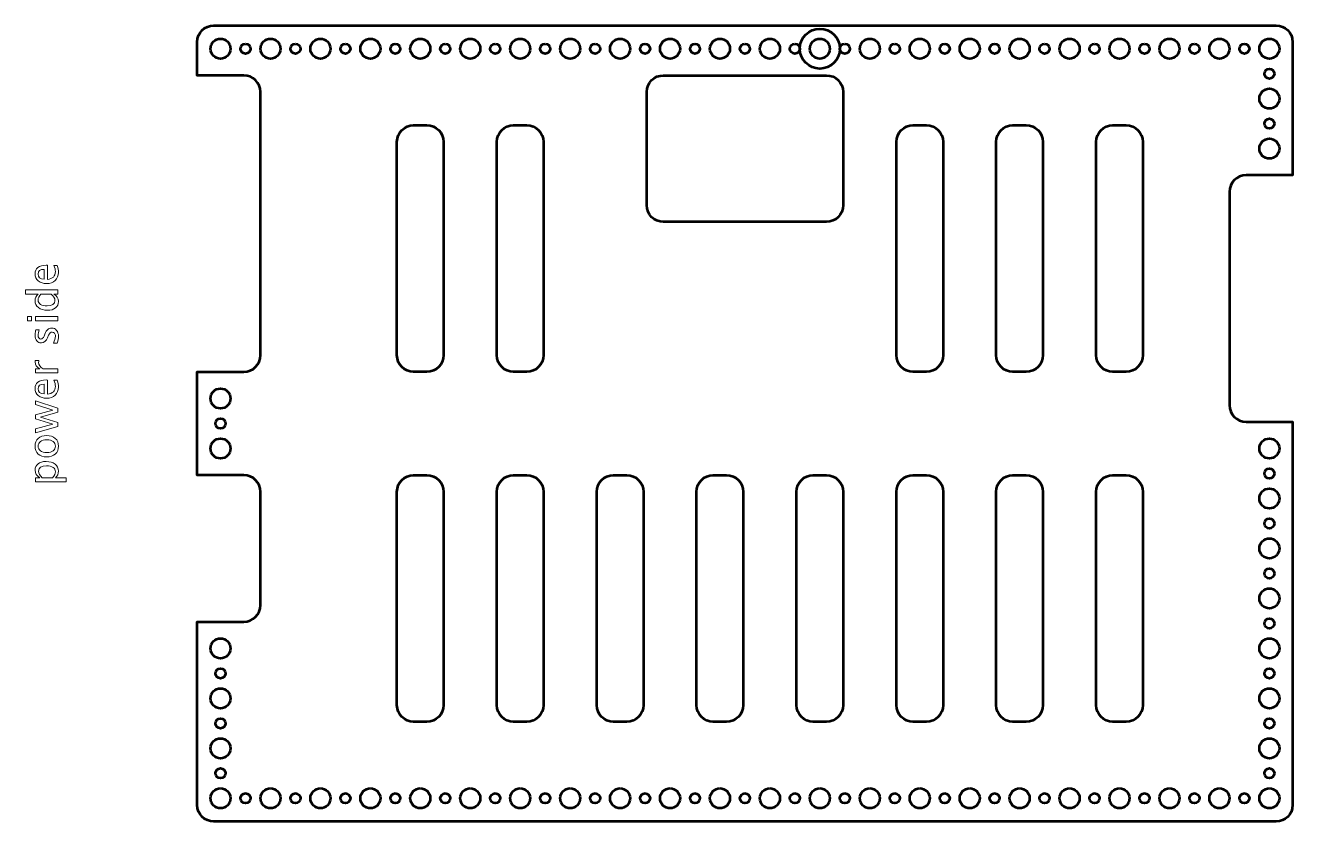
# Model space of a CAD drawing. Header units: centimetres. Extents: x -69 to 69, y -115 to 104.
# Drawn here: x -21.61 to 16.45, y -56.95 to -33.05 of the extents above; entities that cross this region are included whole.
import ezdxf

# ---------------------------------------------------------------- set-up
doc = ezdxf.new("R2010")
doc.units = ezdxf.units.CM
doc.header["$MEASUREMENT"] = 0
doc.layers.add('Layer 1', color=7, linetype='Continuous')

msp = doc.modelspace()

# ---------------------------------------------------------------- linework, layer by layer
at = {"layer": 'Layer 1', "lineweight": 53}
for centre, major_axis in [((-15.75001, -33.75001), (0, 0.30001)), ((-14.25001, -33.75001), (0, 0.30001)), ((-12.75001, -33.75001), (0, 0.30001)), ((-11.25001, -33.75001), (0, 0.30001)), ((-9.75001, -33.75001), (0, 0.30001)), ((-8.25001, -33.75001), (0, 0.30001)), ((-6.75001, -33.75001), (0, 0.30001)), ((-5.25001, -33.75001), (0, 0.30001)), ((-3.75001, -33.75001), (0, 0.30001)), ((-2.25001, -33.75001), (0, 0.30001)), ((-0.75001, -33.75001), (0, 0.30001)), ((0.74999, -33.75001), (0, 0.30001)), ((2.24999, -33.75001), (0, 0.30001)), ((3.74999, -33.75001), (0, 0.30001)), ((5.24999, -33.75001), (0, 0.30001)), ((6.74999, -33.75001), (0, 0.30001)), ((8.24999, -33.75001), (0, 0.30001)), ((9.74999, -33.75001), (0, 0.30001)), ((11.24999, -33.75001), (0, 0.30001)), ((12.74999, -33.75001), (0, 0.30001)), ((14.24999, -33.75001), (0, 0.30001)), ((15.74999, -33.75001), (0, 0.30001)), ((-15, -33.75), (0, 0.15)), ((-13.5, -33.75), (0, 0.15)), ((-12, -33.75), (0, 0.15)), ((-10.5, -33.75), (0, 0.15)), ((-9, -33.75), (0, 0.15)), ((-7.5, -33.75), (0, 0.15)), ((-6, -33.75), (0, 0.15)), ((-4.5, -33.75), (0, 0.15)), ((-3, -33.75), (0, 0.15)), ((-1.5, -33.75), (0, 0.15)), ((0, -33.75), (0, 0.15)), ((1.5, -33.75), (0, 0.15)), ((3, -33.75), (0, 0.15)), ((4.5, -33.75), (0, 0.15)), ((6, -33.75), (0, 0.15)), ((7.5, -33.75), (0, 0.15)), ((9, -33.75), (0, 0.15)), ((10.5, -33.75), (0, 0.15)), ((12, -33.75), (0, 0.15)), ((13.5, -33.75), (0, 0.15)), ((15, -33.75), (0, 0.15)), ((-15.75001, -56.25001), (0, 0.30001)), ((-14.25001, -56.25001), (0, 0.30001)), ((-12.75001, -56.25001), (0, 0.30001)), ((-11.25001, -56.25001), (0, 0.30001)), ((-9.75001, -56.25001), (0, 0.30001)), ((-8.25001, -56.25001), (0, 0.30001)), ((-6.75001, -56.25001), (0, 0.30001)), ((-5.25001, -56.25001), (0, 0.30001)), ((-3.75001, -56.25001), (0, 0.30001)), ((-2.25001, -56.25001), (0, 0.30001)), ((-0.75001, -56.25001), (0, 0.30001)), ((0.74999, -56.25001), (0, 0.30001)), ((2.24999, -56.25001), (0, 0.30001)), ((3.74999, -56.25001), (0, 0.30001)), ((5.24999, -56.25001), (0, 0.30001)), ((6.74999, -56.25001), (0, 0.30001)), ((8.24999, -56.25001), (0, 0.30001)), ((9.74999, -56.25001), (0, 0.30001)), ((11.24999, -56.25001), (0, 0.30001)), ((12.74999, -56.25001), (0, 0.30001)), ((14.24999, -56.25001), (0, 0.30001)), ((15.74999, -56.25001), (0, 0.30001)), ((-15, -56.25), (0, 0.15)), ((-13.5, -56.25), (0, 0.15)), ((-12, -56.25), (0, 0.15)), ((-10.5, -56.25), (0, 0.15)), ((-9, -56.25), (0, 0.15)), ((-7.5, -56.25), (0, 0.15)), ((-6, -56.25), (0, 0.15)), ((-4.5, -56.25), (0, 0.15)), ((-3, -56.25), (0, 0.15)), ((-1.5, -56.25), (0, 0.15)), ((0, -56.25), (0, 0.15)), ((1.5, -56.25), (0, 0.15)), ((3, -56.25), (0, 0.15)), ((4.5, -56.25), (0, 0.15)), ((6, -56.25), (0, 0.15)), ((7.5, -56.25), (0, 0.15)), ((9, -56.25), (0, 0.15)), ((10.5, -56.25), (0, 0.15)), ((12, -56.25), (0, 0.15)), ((13.5, -56.25), (0, 0.15)), ((15, -56.25), (0, 0.15))]:
    msp.add_ellipse(centre, major_axis=major_axis, ratio=1, dxfattribs=at)
at = {"layer": 'Layer 1', "color": 4, "lineweight": 53}
msp.add_ellipse((2.24999, -33.75001), major_axis=(0, 0.60001), ratio=1, dxfattribs=at)
at = {"layer": 'Layer 1', "lineweight": 53}
for points, knots in [([(16.45, -56.45), (16.45, -56.45), (16.45, -44.95), (16.45, -44.95), (16.45, -44.95), (16.45, -44.95), (15.05, -44.95), (15.05, -44.95), (15.05, -44.95), (14.77386, -44.95), (14.55, -44.72614), (14.55, -44.45), (14.55, -44.45), (14.55, -44.45), (14.55, -38.05), (14.55, -38.05), (14.55, -38.05), (14.55, -37.77386), (14.77386, -37.55), (15.05, -37.55), (15.05, -37.55), (15.05, -37.55), (16.45, -37.55), (16.45, -37.55), (16.45, -37.55), (16.45, -37.55), (16.45, -33.55), (16.45, -33.55), (16.45, -33.55), (16.45, -33.27386), (16.22614, -33.05), (15.95, -33.05), (15.95, -33.05), (15.95, -33.05), (-15.95, -33.05), (-15.95, -33.05), (-15.95, -33.05), (-16.22614, -33.05), (-16.45, -33.27386), (-16.45, -33.55), (-16.45, -33.55), (-16.45, -33.55), (-16.45, -34.55), (-16.45, -34.55), (-16.45, -34.55), (-16.45, -34.55), (-15.05, -34.55), (-15.05, -34.55), (-15.05, -34.55), (-14.77386, -34.55), (-14.55, -34.77386), (-14.55, -35.05), (-14.55, -35.05), (-14.55, -35.05), (-14.55, -42.95), (-14.55, -42.95), (-14.55, -42.95), (-14.55, -43.22614), (-14.77386, -43.45), (-15.05, -43.45), (-15.05, -43.45), (-15.05, -43.45), (-16.45, -43.45), (-16.45, -43.45), (-16.45, -43.45), (-16.45, -43.45), (-16.45, -46.55), (-16.45, -46.55), (-16.45, -46.55), (-16.45, -46.55), (-15.05, -46.55), (-15.05, -46.55), (-15.05, -46.55), (-14.77386, -46.55), (-14.55, -46.77386), (-14.55, -47.05), (-14.55, -47.05), (-14.55, -47.05), (-14.55, -50.45), (-14.55, -50.45), (-14.55, -50.45), (-14.55, -50.72614), (-14.77386, -50.95), (-15.05, -50.95), (-15.05, -50.95), (-15.05, -50.95), (-16.45, -50.95), (-16.45, -50.95), (-16.45, -50.95), (-16.45, -50.95), (-16.45, -56.45), (-16.45, -56.45), (-16.45, -56.45), (-16.45, -56.72614), (-16.22614, -56.95), (-15.95, -56.95), (-15.95, -56.95), (-15.95, -56.95), (15.95, -56.95), (15.95, -56.95), (15.95, -56.95), (16.22614, -56.95), (16.45, -56.72614), (16.45, -56.45)], [0, 0, 0, 0, 0.03703704, 0.03703704, 0.03703704, 0.03703704, 0.07407407, 0.07407407, 0.07407407, 0.07407407, 0.11111111, 0.11111111, 0.11111111, 0.11111111, 0.14814815, 0.14814815, 0.14814815, 0.14814815, 0.18518519, 0.18518519, 0.18518519, 0.18518519, 0.22222222, 0.22222222, 0.22222222, 0.22222222, 0.25925926, 0.25925926, 0.25925926, 0.25925926, 0.2962963, 0.2962963, 0.2962963, 0.2962963, 0.33333333, 0.33333333, 0.33333333, 0.33333333, 0.37037037, 0.37037037, 0.37037037, 0.37037037, 0.40740741, 0.40740741, 0.40740741, 0.40740741, 0.44444444, 0.44444444, 0.44444444, 0.44444444, 0.48148148, 0.48148148, 0.48148148, 0.48148148, 0.51851852, 0.51851852, 0.51851852, 0.51851852, 0.55555556, 0.55555556, 0.55555556, 0.55555556, 0.59259259, 0.59259259, 0.59259259, 0.59259259, 0.62962963, 0.62962963, 0.62962963, 0.62962963, 0.66666667, 0.66666667, 0.66666667, 0.66666667, 0.7037037, 0.7037037, 0.7037037, 0.7037037, 0.74074074, 0.74074074, 0.74074074, 0.74074074, 0.77777778, 0.77777778, 0.77777778, 0.77777778, 0.81481481, 0.81481481, 0.81481481, 0.81481481, 0.85185185, 0.85185185, 0.85185185, 0.85185185, 0.88888889, 0.88888889, 0.88888889, 0.88888889, 0.92592593, 0.92592593, 0.92592593, 0.92592593, 1, 1, 1, 1]), ([(2.95, -38.45), (2.95, -38.45), (2.95, -35.05), (2.95, -35.05), (2.95, -35.05), (2.95, -34.77386), (2.72614, -34.55), (2.45, -34.55), (2.45, -34.55), (2.45, -34.55), (-2.45, -34.55), (-2.45, -34.55), (-2.45, -34.55), (-2.72614, -34.55), (-2.95, -34.77386), (-2.95, -35.05), (-2.95, -35.05), (-2.95, -35.05), (-2.95, -38.45), (-2.95, -38.45), (-2.95, -38.45), (-2.95, -38.72614), (-2.72614, -38.95), (-2.45, -38.95), (-2.45, -38.95), (-2.45, -38.95), (2.45, -38.95), (2.45, -38.95), (2.45, -38.95), (2.72614, -38.95), (2.95, -38.72614), (2.95, -38.45)], [0, 0, 0, 0, 0.11111111, 0.11111111, 0.11111111, 0.11111111, 0.22222222, 0.22222222, 0.22222222, 0.22222222, 0.33333333, 0.33333333, 0.33333333, 0.33333333, 0.44444444, 0.44444444, 0.44444444, 0.44444444, 0.55555556, 0.55555556, 0.55555556, 0.55555556, 0.66666667, 0.66666667, 0.66666667, 0.66666667, 0.77777778, 0.77777778, 0.77777778, 0.77777778, 1, 1, 1, 1]), ([(15.9, -34.5), (15.9, -34.41716), (15.83284, -34.35), (15.75, -34.35), (15.75, -34.35), (15.66716, -34.35), (15.6, -34.41716), (15.6, -34.5), (15.6, -34.5), (15.6, -34.58284), (15.66716, -34.65), (15.75, -34.65), (15.75, -34.65), (15.83284, -34.65), (15.9, -34.58284), (15.9, -34.5)], [0, 0, 0, 0, 0.2, 0.2, 0.2, 0.2, 0.4, 0.4, 0.4, 0.4, 0.6, 0.6, 0.6, 0.6, 1, 1, 1, 1]), ([(16.05, -35.25), (16.05, -35.08431), (15.91569, -34.95), (15.75, -34.95), (15.75, -34.95), (15.58431, -34.95), (15.45, -35.08431), (15.45, -35.25), (15.45, -35.25), (15.45, -35.41569), (15.58431, -35.55), (15.75, -35.55), (15.75, -35.55), (15.91569, -35.55), (16.05, -35.41569), (16.05, -35.25)], [0, 0, 0, 0, 0.2, 0.2, 0.2, 0.2, 0.4, 0.4, 0.4, 0.4, 0.6, 0.6, 0.6, 0.6, 1, 1, 1, 1]), ([(-9.05, -42.95), (-9.05, -42.95), (-9.05, -36.55), (-9.05, -36.55), (-9.05, -36.55), (-9.05, -36.27386), (-9.27386, -36.05), (-9.55, -36.05), (-9.55, -36.05), (-9.55, -36.05), (-9.95, -36.05), (-9.95, -36.05), (-9.95, -36.05), (-10.22614, -36.05), (-10.45, -36.27386), (-10.45, -36.55), (-10.45, -36.55), (-10.45, -36.55), (-10.45, -42.95), (-10.45, -42.95), (-10.45, -42.95), (-10.45, -43.22614), (-10.22614, -43.45), (-9.95, -43.45), (-9.95, -43.45), (-9.95, -43.45), (-9.55, -43.45), (-9.55, -43.45), (-9.55, -43.45), (-9.27386, -43.45), (-9.05, -43.22614), (-9.05, -42.95)], [0, 0, 0, 0, 0.11111111, 0.11111111, 0.11111111, 0.11111111, 0.22222222, 0.22222222, 0.22222222, 0.22222222, 0.33333333, 0.33333333, 0.33333333, 0.33333333, 0.44444444, 0.44444444, 0.44444444, 0.44444444, 0.55555556, 0.55555556, 0.55555556, 0.55555556, 0.66666667, 0.66666667, 0.66666667, 0.66666667, 0.77777778, 0.77777778, 0.77777778, 0.77777778, 1, 1, 1, 1]), ([(-6.05, -42.95), (-6.05, -42.95), (-6.05, -36.55), (-6.05, -36.55), (-6.05, -36.55), (-6.05, -36.27386), (-6.27386, -36.05), (-6.55, -36.05), (-6.55, -36.05), (-6.55, -36.05), (-6.95, -36.05), (-6.95, -36.05), (-6.95, -36.05), (-7.22614, -36.05), (-7.45, -36.27386), (-7.45, -36.55), (-7.45, -36.55), (-7.45, -36.55), (-7.45, -42.95), (-7.45, -42.95), (-7.45, -42.95), (-7.45, -43.22614), (-7.22614, -43.45), (-6.95, -43.45), (-6.95, -43.45), (-6.95, -43.45), (-6.55, -43.45), (-6.55, -43.45), (-6.55, -43.45), (-6.27386, -43.45), (-6.05, -43.22614), (-6.05, -42.95)], [0, 0, 0, 0, 0.11111111, 0.11111111, 0.11111111, 0.11111111, 0.22222222, 0.22222222, 0.22222222, 0.22222222, 0.33333333, 0.33333333, 0.33333333, 0.33333333, 0.44444444, 0.44444444, 0.44444444, 0.44444444, 0.55555556, 0.55555556, 0.55555556, 0.55555556, 0.66666667, 0.66666667, 0.66666667, 0.66666667, 0.77777778, 0.77777778, 0.77777778, 0.77777778, 1, 1, 1, 1]), ([(5.95, -42.95), (5.95, -42.95), (5.95, -36.55), (5.95, -36.55), (5.95, -36.55), (5.95, -36.27386), (5.72614, -36.05), (5.45, -36.05), (5.45, -36.05), (5.45, -36.05), (5.05, -36.05), (5.05, -36.05), (5.05, -36.05), (4.77386, -36.05), (4.55, -36.27386), (4.55, -36.55), (4.55, -36.55), (4.55, -36.55), (4.55, -42.95), (4.55, -42.95), (4.55, -42.95), (4.55, -43.22614), (4.77386, -43.45), (5.05, -43.45), (5.05, -43.45), (5.05, -43.45), (5.45, -43.45), (5.45, -43.45), (5.45, -43.45), (5.72614, -43.45), (5.95, -43.22614), (5.95, -42.95)], [0, 0, 0, 0, 0.11111111, 0.11111111, 0.11111111, 0.11111111, 0.22222222, 0.22222222, 0.22222222, 0.22222222, 0.33333333, 0.33333333, 0.33333333, 0.33333333, 0.44444444, 0.44444444, 0.44444444, 0.44444444, 0.55555556, 0.55555556, 0.55555556, 0.55555556, 0.66666667, 0.66666667, 0.66666667, 0.66666667, 0.77777778, 0.77777778, 0.77777778, 0.77777778, 1, 1, 1, 1]), ([(8.95, -42.95), (8.95, -42.95), (8.95, -36.55), (8.95, -36.55), (8.95, -36.55), (8.95, -36.27386), (8.72614, -36.05), (8.45, -36.05), (8.45, -36.05), (8.45, -36.05), (8.05, -36.05), (8.05, -36.05), (8.05, -36.05), (7.77386, -36.05), (7.55, -36.27386), (7.55, -36.55), (7.55, -36.55), (7.55, -36.55), (7.55, -42.95), (7.55, -42.95), (7.55, -42.95), (7.55, -43.22614), (7.77386, -43.45), (8.05, -43.45), (8.05, -43.45), (8.05, -43.45), (8.45, -43.45), (8.45, -43.45), (8.45, -43.45), (8.72614, -43.45), (8.95, -43.22614), (8.95, -42.95)], [0, 0, 0, 0, 0.11111111, 0.11111111, 0.11111111, 0.11111111, 0.22222222, 0.22222222, 0.22222222, 0.22222222, 0.33333333, 0.33333333, 0.33333333, 0.33333333, 0.44444444, 0.44444444, 0.44444444, 0.44444444, 0.55555556, 0.55555556, 0.55555556, 0.55555556, 0.66666667, 0.66666667, 0.66666667, 0.66666667, 0.77777778, 0.77777778, 0.77777778, 0.77777778, 1, 1, 1, 1]), ([(11.95, -42.95), (11.95, -42.95), (11.95, -36.55), (11.95, -36.55), (11.95, -36.55), (11.95, -36.27386), (11.72614, -36.05), (11.45, -36.05), (11.45, -36.05), (11.45, -36.05), (11.05, -36.05), (11.05, -36.05), (11.05, -36.05), (10.77386, -36.05), (10.55, -36.27386), (10.55, -36.55), (10.55, -36.55), (10.55, -36.55), (10.55, -42.95), (10.55, -42.95), (10.55, -42.95), (10.55, -43.22614), (10.77386, -43.45), (11.05, -43.45), (11.05, -43.45), (11.05, -43.45), (11.45, -43.45), (11.45, -43.45), (11.45, -43.45), (11.72614, -43.45), (11.95, -43.22614), (11.95, -42.95)], [0, 0, 0, 0, 0.11111111, 0.11111111, 0.11111111, 0.11111111, 0.22222222, 0.22222222, 0.22222222, 0.22222222, 0.33333333, 0.33333333, 0.33333333, 0.33333333, 0.44444444, 0.44444444, 0.44444444, 0.44444444, 0.55555556, 0.55555556, 0.55555556, 0.55555556, 0.66666667, 0.66666667, 0.66666667, 0.66666667, 0.77777778, 0.77777778, 0.77777778, 0.77777778, 1, 1, 1, 1]), ([(15.9, -36), (15.9, -35.91716), (15.83284, -35.85), (15.75, -35.85), (15.75, -35.85), (15.66716, -35.85), (15.6, -35.91716), (15.6, -36), (15.6, -36), (15.6, -36.08284), (15.66716, -36.15), (15.75, -36.15), (15.75, -36.15), (15.83284, -36.15), (15.9, -36.08284), (15.9, -36)], [0, 0, 0, 0, 0.2, 0.2, 0.2, 0.2, 0.4, 0.4, 0.4, 0.4, 0.6, 0.6, 0.6, 0.6, 1, 1, 1, 1]), ([(16.05, -36.75), (16.05, -36.58431), (15.91569, -36.45), (15.75, -36.45), (15.75, -36.45), (15.58431, -36.45), (15.45, -36.58431), (15.45, -36.75), (15.45, -36.75), (15.45, -36.91569), (15.58431, -37.05), (15.75, -37.05), (15.75, -37.05), (15.91569, -37.05), (16.05, -36.91569), (16.05, -36.75)], [0, 0, 0, 0, 0.2, 0.2, 0.2, 0.2, 0.4, 0.4, 0.4, 0.4, 0.6, 0.6, 0.6, 0.6, 1, 1, 1, 1]), ([(-15.45, -44.25), (-15.45, -44.08431), (-15.58431, -43.95), (-15.75, -43.95), (-15.75, -43.95), (-15.91569, -43.95), (-16.05, -44.08431), (-16.05, -44.25), (-16.05, -44.25), (-16.05, -44.41569), (-15.91569, -44.55), (-15.75, -44.55), (-15.75, -44.55), (-15.58431, -44.55), (-15.45, -44.41569), (-15.45, -44.25)], [0, 0, 0, 0, 0.2, 0.2, 0.2, 0.2, 0.4, 0.4, 0.4, 0.4, 0.6, 0.6, 0.6, 0.6, 1, 1, 1, 1]), ([(-15.6, -45), (-15.6, -44.91716), (-15.66716, -44.85), (-15.75, -44.85), (-15.75, -44.85), (-15.83284, -44.85), (-15.9, -44.91716), (-15.9, -45), (-15.9, -45), (-15.9, -45.08284), (-15.83284, -45.15), (-15.75, -45.15), (-15.75, -45.15), (-15.66716, -45.15), (-15.6, -45.08284), (-15.6, -45)], [0, 0, 0, 0, 0.2, 0.2, 0.2, 0.2, 0.4, 0.4, 0.4, 0.4, 0.6, 0.6, 0.6, 0.6, 1, 1, 1, 1]), ([(-15.45, -45.75), (-15.45, -45.58431), (-15.58431, -45.45), (-15.75, -45.45), (-15.75, -45.45), (-15.91569, -45.45), (-16.05, -45.58431), (-16.05, -45.75), (-16.05, -45.75), (-16.05, -45.91569), (-15.91569, -46.05), (-15.75, -46.05), (-15.75, -46.05), (-15.58431, -46.05), (-15.45, -45.91569), (-15.45, -45.75)], [0, 0, 0, 0, 0.2, 0.2, 0.2, 0.2, 0.4, 0.4, 0.4, 0.4, 0.6, 0.6, 0.6, 0.6, 1, 1, 1, 1]), ([(16.05, -45.75), (16.05, -45.58431), (15.91569, -45.45), (15.75, -45.45), (15.75, -45.45), (15.58431, -45.45), (15.45, -45.58431), (15.45, -45.75), (15.45, -45.75), (15.45, -45.91569), (15.58431, -46.05), (15.75, -46.05), (15.75, -46.05), (15.91569, -46.05), (16.05, -45.91569), (16.05, -45.75)], [0, 0, 0, 0, 0.2, 0.2, 0.2, 0.2, 0.4, 0.4, 0.4, 0.4, 0.6, 0.6, 0.6, 0.6, 1, 1, 1, 1]), ([(15.9, -46.5), (15.9, -46.41716), (15.83284, -46.35), (15.75, -46.35), (15.75, -46.35), (15.66716, -46.35), (15.6, -46.41716), (15.6, -46.5), (15.6, -46.5), (15.6, -46.58284), (15.66716, -46.65), (15.75, -46.65), (15.75, -46.65), (15.83284, -46.65), (15.9, -46.58284), (15.9, -46.5)], [0, 0, 0, 0, 0.2, 0.2, 0.2, 0.2, 0.4, 0.4, 0.4, 0.4, 0.6, 0.6, 0.6, 0.6, 1, 1, 1, 1]), ([(-9.05, -53.45), (-9.05, -53.45), (-9.05, -47.05), (-9.05, -47.05), (-9.05, -47.05), (-9.05, -46.77386), (-9.27386, -46.55), (-9.55, -46.55), (-9.55, -46.55), (-9.55, -46.55), (-9.95, -46.55), (-9.95, -46.55), (-9.95, -46.55), (-10.22614, -46.55), (-10.45, -46.77386), (-10.45, -47.05), (-10.45, -47.05), (-10.45, -47.05), (-10.45, -53.45), (-10.45, -53.45), (-10.45, -53.45), (-10.45, -53.72614), (-10.22614, -53.95), (-9.95, -53.95), (-9.95, -53.95), (-9.95, -53.95), (-9.55, -53.95), (-9.55, -53.95), (-9.55, -53.95), (-9.27386, -53.95), (-9.05, -53.72614), (-9.05, -53.45)], [0, 0, 0, 0, 0.11111111, 0.11111111, 0.11111111, 0.11111111, 0.22222222, 0.22222222, 0.22222222, 0.22222222, 0.33333333, 0.33333333, 0.33333333, 0.33333333, 0.44444444, 0.44444444, 0.44444444, 0.44444444, 0.55555556, 0.55555556, 0.55555556, 0.55555556, 0.66666667, 0.66666667, 0.66666667, 0.66666667, 0.77777778, 0.77777778, 0.77777778, 0.77777778, 1, 1, 1, 1]), ([(-6.05, -53.45), (-6.05, -53.45), (-6.05, -47.05), (-6.05, -47.05), (-6.05, -47.05), (-6.05, -46.77386), (-6.27386, -46.55), (-6.55, -46.55), (-6.55, -46.55), (-6.55, -46.55), (-6.95, -46.55), (-6.95, -46.55), (-6.95, -46.55), (-7.22614, -46.55), (-7.45, -46.77386), (-7.45, -47.05), (-7.45, -47.05), (-7.45, -47.05), (-7.45, -53.45), (-7.45, -53.45), (-7.45, -53.45), (-7.45, -53.72614), (-7.22614, -53.95), (-6.95, -53.95), (-6.95, -53.95), (-6.95, -53.95), (-6.55, -53.95), (-6.55, -53.95), (-6.55, -53.95), (-6.27386, -53.95), (-6.05, -53.72614), (-6.05, -53.45)], [0, 0, 0, 0, 0.11111111, 0.11111111, 0.11111111, 0.11111111, 0.22222222, 0.22222222, 0.22222222, 0.22222222, 0.33333333, 0.33333333, 0.33333333, 0.33333333, 0.44444444, 0.44444444, 0.44444444, 0.44444444, 0.55555556, 0.55555556, 0.55555556, 0.55555556, 0.66666667, 0.66666667, 0.66666667, 0.66666667, 0.77777778, 0.77777778, 0.77777778, 0.77777778, 1, 1, 1, 1]), ([(-3.05, -53.45), (-3.05, -53.45), (-3.05, -47.05), (-3.05, -47.05), (-3.05, -47.05), (-3.05, -46.77386), (-3.27386, -46.55), (-3.55, -46.55), (-3.55, -46.55), (-3.55, -46.55), (-3.95, -46.55), (-3.95, -46.55), (-3.95, -46.55), (-4.22614, -46.55), (-4.45, -46.77386), (-4.45, -47.05), (-4.45, -47.05), (-4.45, -47.05), (-4.45, -53.45), (-4.45, -53.45), (-4.45, -53.45), (-4.45, -53.72614), (-4.22614, -53.95), (-3.95, -53.95), (-3.95, -53.95), (-3.95, -53.95), (-3.55, -53.95), (-3.55, -53.95), (-3.55, -53.95), (-3.27386, -53.95), (-3.05, -53.72614), (-3.05, -53.45)], [0, 0, 0, 0, 0.11111111, 0.11111111, 0.11111111, 0.11111111, 0.22222222, 0.22222222, 0.22222222, 0.22222222, 0.33333333, 0.33333333, 0.33333333, 0.33333333, 0.44444444, 0.44444444, 0.44444444, 0.44444444, 0.55555556, 0.55555556, 0.55555556, 0.55555556, 0.66666667, 0.66666667, 0.66666667, 0.66666667, 0.77777778, 0.77777778, 0.77777778, 0.77777778, 1, 1, 1, 1]), ([(-0.05, -53.45), (-0.05, -53.45), (-0.05, -47.05), (-0.05, -47.05), (-0.05, -47.05), (-0.05, -46.77386), (-0.27386, -46.55), (-0.55, -46.55), (-0.55, -46.55), (-0.55, -46.55), (-0.95, -46.55), (-0.95, -46.55), (-0.95, -46.55), (-1.22614, -46.55), (-1.45, -46.77386), (-1.45, -47.05), (-1.45, -47.05), (-1.45, -47.05), (-1.45, -53.45), (-1.45, -53.45), (-1.45, -53.45), (-1.45, -53.72614), (-1.22614, -53.95), (-0.95, -53.95), (-0.95, -53.95), (-0.95, -53.95), (-0.55, -53.95), (-0.55, -53.95), (-0.55, -53.95), (-0.27386, -53.95), (-0.05, -53.72614), (-0.05, -53.45)], [0, 0, 0, 0, 0.11111111, 0.11111111, 0.11111111, 0.11111111, 0.22222222, 0.22222222, 0.22222222, 0.22222222, 0.33333333, 0.33333333, 0.33333333, 0.33333333, 0.44444444, 0.44444444, 0.44444444, 0.44444444, 0.55555556, 0.55555556, 0.55555556, 0.55555556, 0.66666667, 0.66666667, 0.66666667, 0.66666667, 0.77777778, 0.77777778, 0.77777778, 0.77777778, 1, 1, 1, 1]), ([(2.95, -53.45), (2.95, -53.45), (2.95, -47.05), (2.95, -47.05), (2.95, -47.05), (2.95, -46.77386), (2.72614, -46.55), (2.45, -46.55), (2.45, -46.55), (2.45, -46.55), (2.05, -46.55), (2.05, -46.55), (2.05, -46.55), (1.77386, -46.55), (1.55, -46.77386), (1.55, -47.05), (1.55, -47.05), (1.55, -47.05), (1.55, -53.45), (1.55, -53.45), (1.55, -53.45), (1.55, -53.72614), (1.77386, -53.95), (2.05, -53.95), (2.05, -53.95), (2.05, -53.95), (2.45, -53.95), (2.45, -53.95), (2.45, -53.95), (2.72614, -53.95), (2.95, -53.72614), (2.95, -53.45)], [0, 0, 0, 0, 0.11111111, 0.11111111, 0.11111111, 0.11111111, 0.22222222, 0.22222222, 0.22222222, 0.22222222, 0.33333333, 0.33333333, 0.33333333, 0.33333333, 0.44444444, 0.44444444, 0.44444444, 0.44444444, 0.55555556, 0.55555556, 0.55555556, 0.55555556, 0.66666667, 0.66666667, 0.66666667, 0.66666667, 0.77777778, 0.77777778, 0.77777778, 0.77777778, 1, 1, 1, 1]), ([(5.95, -53.45), (5.95, -53.45), (5.95, -47.05), (5.95, -47.05), (5.95, -47.05), (5.95, -46.77386), (5.72614, -46.55), (5.45, -46.55), (5.45, -46.55), (5.45, -46.55), (5.05, -46.55), (5.05, -46.55), (5.05, -46.55), (4.77386, -46.55), (4.55, -46.77386), (4.55, -47.05), (4.55, -47.05), (4.55, -47.05), (4.55, -53.45), (4.55, -53.45), (4.55, -53.45), (4.55, -53.72614), (4.77386, -53.95), (5.05, -53.95), (5.05, -53.95), (5.05, -53.95), (5.45, -53.95), (5.45, -53.95), (5.45, -53.95), (5.72614, -53.95), (5.95, -53.72614), (5.95, -53.45)], [0, 0, 0, 0, 0.11111111, 0.11111111, 0.11111111, 0.11111111, 0.22222222, 0.22222222, 0.22222222, 0.22222222, 0.33333333, 0.33333333, 0.33333333, 0.33333333, 0.44444444, 0.44444444, 0.44444444, 0.44444444, 0.55555556, 0.55555556, 0.55555556, 0.55555556, 0.66666667, 0.66666667, 0.66666667, 0.66666667, 0.77777778, 0.77777778, 0.77777778, 0.77777778, 1, 1, 1, 1]), ([(8.95, -53.45), (8.95, -53.45), (8.95, -47.05), (8.95, -47.05), (8.95, -47.05), (8.95, -46.77386), (8.72614, -46.55), (8.45, -46.55), (8.45, -46.55), (8.45, -46.55), (8.05, -46.55), (8.05, -46.55), (8.05, -46.55), (7.77386, -46.55), (7.55, -46.77386), (7.55, -47.05), (7.55, -47.05), (7.55, -47.05), (7.55, -53.45), (7.55, -53.45), (7.55, -53.45), (7.55, -53.72614), (7.77386, -53.95), (8.05, -53.95), (8.05, -53.95), (8.05, -53.95), (8.45, -53.95), (8.45, -53.95), (8.45, -53.95), (8.72614, -53.95), (8.95, -53.72614), (8.95, -53.45)], [0, 0, 0, 0, 0.11111111, 0.11111111, 0.11111111, 0.11111111, 0.22222222, 0.22222222, 0.22222222, 0.22222222, 0.33333333, 0.33333333, 0.33333333, 0.33333333, 0.44444444, 0.44444444, 0.44444444, 0.44444444, 0.55555556, 0.55555556, 0.55555556, 0.55555556, 0.66666667, 0.66666667, 0.66666667, 0.66666667, 0.77777778, 0.77777778, 0.77777778, 0.77777778, 1, 1, 1, 1]), ([(11.95, -53.45), (11.95, -53.45), (11.95, -47.05), (11.95, -47.05), (11.95, -47.05), (11.95, -46.77386), (11.72614, -46.55), (11.45, -46.55), (11.45, -46.55), (11.45, -46.55), (11.05, -46.55), (11.05, -46.55), (11.05, -46.55), (10.77386, -46.55), (10.55, -46.77386), (10.55, -47.05), (10.55, -47.05), (10.55, -47.05), (10.55, -53.45), (10.55, -53.45), (10.55, -53.45), (10.55, -53.72614), (10.77386, -53.95), (11.05, -53.95), (11.05, -53.95), (11.05, -53.95), (11.45, -53.95), (11.45, -53.95), (11.45, -53.95), (11.72614, -53.95), (11.95, -53.72614), (11.95, -53.45)], [0, 0, 0, 0, 0.11111111, 0.11111111, 0.11111111, 0.11111111, 0.22222222, 0.22222222, 0.22222222, 0.22222222, 0.33333333, 0.33333333, 0.33333333, 0.33333333, 0.44444444, 0.44444444, 0.44444444, 0.44444444, 0.55555556, 0.55555556, 0.55555556, 0.55555556, 0.66666667, 0.66666667, 0.66666667, 0.66666667, 0.77777778, 0.77777778, 0.77777778, 0.77777778, 1, 1, 1, 1]), ([(16.05, -47.25), (16.05, -47.08431), (15.91569, -46.95), (15.75, -46.95), (15.75, -46.95), (15.58431, -46.95), (15.45, -47.08431), (15.45, -47.25), (15.45, -47.25), (15.45, -47.41569), (15.58431, -47.55), (15.75, -47.55), (15.75, -47.55), (15.91569, -47.55), (16.05, -47.41569), (16.05, -47.25)], [0, 0, 0, 0, 0.2, 0.2, 0.2, 0.2, 0.4, 0.4, 0.4, 0.4, 0.6, 0.6, 0.6, 0.6, 1, 1, 1, 1]), ([(15.9, -48), (15.9, -47.91716), (15.83284, -47.85), (15.75, -47.85), (15.75, -47.85), (15.66716, -47.85), (15.6, -47.91716), (15.6, -48), (15.6, -48), (15.6, -48.08284), (15.66716, -48.15), (15.75, -48.15), (15.75, -48.15), (15.83284, -48.15), (15.9, -48.08284), (15.9, -48)], [0, 0, 0, 0, 0.2, 0.2, 0.2, 0.2, 0.4, 0.4, 0.4, 0.4, 0.6, 0.6, 0.6, 0.6, 1, 1, 1, 1]), ([(16.05, -48.75), (16.05, -48.58431), (15.91569, -48.45), (15.75, -48.45), (15.75, -48.45), (15.58431, -48.45), (15.45, -48.58431), (15.45, -48.75), (15.45, -48.75), (15.45, -48.91569), (15.58431, -49.05), (15.75, -49.05), (15.75, -49.05), (15.91569, -49.05), (16.05, -48.91569), (16.05, -48.75)], [0, 0, 0, 0, 0.2, 0.2, 0.2, 0.2, 0.4, 0.4, 0.4, 0.4, 0.6, 0.6, 0.6, 0.6, 1, 1, 1, 1]), ([(15.9, -49.5), (15.9, -49.41716), (15.83284, -49.35), (15.75, -49.35), (15.75, -49.35), (15.66716, -49.35), (15.6, -49.41716), (15.6, -49.5), (15.6, -49.5), (15.6, -49.58284), (15.66716, -49.65), (15.75, -49.65), (15.75, -49.65), (15.83284, -49.65), (15.9, -49.58284), (15.9, -49.5)], [0, 0, 0, 0, 0.2, 0.2, 0.2, 0.2, 0.4, 0.4, 0.4, 0.4, 0.6, 0.6, 0.6, 0.6, 1, 1, 1, 1]), ([(16.05, -50.25), (16.05, -50.08431), (15.91569, -49.95), (15.75, -49.95), (15.75, -49.95), (15.58431, -49.95), (15.45, -50.08431), (15.45, -50.25), (15.45, -50.25), (15.45, -50.41569), (15.58431, -50.55), (15.75, -50.55), (15.75, -50.55), (15.91569, -50.55), (16.05, -50.41569), (16.05, -50.25)], [0, 0, 0, 0, 0.2, 0.2, 0.2, 0.2, 0.4, 0.4, 0.4, 0.4, 0.6, 0.6, 0.6, 0.6, 1, 1, 1, 1]), ([(15.9, -51), (15.9, -50.91716), (15.83284, -50.85), (15.75, -50.85), (15.75, -50.85), (15.66716, -50.85), (15.6, -50.91716), (15.6, -51), (15.6, -51), (15.6, -51.08284), (15.66716, -51.15), (15.75, -51.15), (15.75, -51.15), (15.83284, -51.15), (15.9, -51.08284), (15.9, -51)], [0, 0, 0, 0, 0.2, 0.2, 0.2, 0.2, 0.4, 0.4, 0.4, 0.4, 0.6, 0.6, 0.6, 0.6, 1, 1, 1, 1]), ([(-15.45, -51.75), (-15.45, -51.58431), (-15.58431, -51.45), (-15.75, -51.45), (-15.75, -51.45), (-15.91569, -51.45), (-16.05, -51.58431), (-16.05, -51.75), (-16.05, -51.75), (-16.05, -51.91568), (-15.91569, -52.05), (-15.75, -52.05), (-15.75, -52.05), (-15.58431, -52.05), (-15.45, -51.91568), (-15.45, -51.75)], [0, 0, 0, 0, 0.2, 0.2, 0.2, 0.2, 0.4, 0.4, 0.4, 0.4, 0.6, 0.6, 0.6, 0.6, 1, 1, 1, 1]), ([(16.05, -51.75), (16.05, -51.58431), (15.91569, -51.45), (15.75, -51.45), (15.75, -51.45), (15.58431, -51.45), (15.45, -51.58431), (15.45, -51.75), (15.45, -51.75), (15.45, -51.91569), (15.58431, -52.05), (15.75, -52.05), (15.75, -52.05), (15.91569, -52.05), (16.05, -51.91569), (16.05, -51.75)], [0, 0, 0, 0, 0.2, 0.2, 0.2, 0.2, 0.4, 0.4, 0.4, 0.4, 0.6, 0.6, 0.6, 0.6, 1, 1, 1, 1]), ([(-15.6, -52.5), (-15.6, -52.41716), (-15.66716, -52.35), (-15.75, -52.35), (-15.75, -52.35), (-15.83284, -52.35), (-15.9, -52.41716), (-15.9, -52.5), (-15.9, -52.5), (-15.9, -52.58284), (-15.83284, -52.65), (-15.75, -52.65), (-15.75, -52.65), (-15.66716, -52.65), (-15.6, -52.58284), (-15.6, -52.5)], [0, 0, 0, 0, 0.2, 0.2, 0.2, 0.2, 0.4, 0.4, 0.4, 0.4, 0.6, 0.6, 0.6, 0.6, 1, 1, 1, 1]), ([(15.9, -52.5), (15.9, -52.41716), (15.83284, -52.35), (15.75, -52.35), (15.75, -52.35), (15.66716, -52.35), (15.6, -52.41716), (15.6, -52.5), (15.6, -52.5), (15.6, -52.58284), (15.66716, -52.65), (15.75, -52.65), (15.75, -52.65), (15.83284, -52.65), (15.9, -52.58284), (15.9, -52.5)], [0, 0, 0, 0, 0.2, 0.2, 0.2, 0.2, 0.4, 0.4, 0.4, 0.4, 0.6, 0.6, 0.6, 0.6, 1, 1, 1, 1]), ([(-15.45, -53.25), (-15.45, -53.08431), (-15.58431, -52.95), (-15.75, -52.95), (-15.75, -52.95), (-15.91569, -52.95), (-16.05, -53.08431), (-16.05, -53.25), (-16.05, -53.25), (-16.05, -53.41568), (-15.91569, -53.55), (-15.75, -53.55), (-15.75, -53.55), (-15.58431, -53.55), (-15.45, -53.41568), (-15.45, -53.25)], [0, 0, 0, 0, 0.2, 0.2, 0.2, 0.2, 0.4, 0.4, 0.4, 0.4, 0.6, 0.6, 0.6, 0.6, 1, 1, 1, 1]), ([(16.05, -53.25), (16.05, -53.08431), (15.91569, -52.95), (15.75, -52.95), (15.75, -52.95), (15.58431, -52.95), (15.45, -53.08431), (15.45, -53.25), (15.45, -53.25), (15.45, -53.41569), (15.58431, -53.55), (15.75, -53.55), (15.75, -53.55), (15.91569, -53.55), (16.05, -53.41569), (16.05, -53.25)], [0, 0, 0, 0, 0.2, 0.2, 0.2, 0.2, 0.4, 0.4, 0.4, 0.4, 0.6, 0.6, 0.6, 0.6, 1, 1, 1, 1]), ([(-15.6, -54), (-15.6, -53.91716), (-15.66716, -53.85), (-15.75, -53.85), (-15.75, -53.85), (-15.83284, -53.85), (-15.9, -53.91716), (-15.9, -54), (-15.9, -54), (-15.9, -54.08284), (-15.83284, -54.15), (-15.75, -54.15), (-15.75, -54.15), (-15.66716, -54.15), (-15.6, -54.08284), (-15.6, -54)], [0, 0, 0, 0, 0.2, 0.2, 0.2, 0.2, 0.4, 0.4, 0.4, 0.4, 0.6, 0.6, 0.6, 0.6, 1, 1, 1, 1]), ([(15.9, -54), (15.9, -53.91716), (15.83284, -53.85), (15.75, -53.85), (15.75, -53.85), (15.66716, -53.85), (15.6, -53.91716), (15.6, -54), (15.6, -54), (15.6, -54.08284), (15.66716, -54.15), (15.75, -54.15), (15.75, -54.15), (15.83284, -54.15), (15.9, -54.08284), (15.9, -54)], [0, 0, 0, 0, 0.2, 0.2, 0.2, 0.2, 0.4, 0.4, 0.4, 0.4, 0.6, 0.6, 0.6, 0.6, 1, 1, 1, 1]), ([(-15.45, -54.75), (-15.45, -54.58431), (-15.58431, -54.45), (-15.75, -54.45), (-15.75, -54.45), (-15.91569, -54.45), (-16.05, -54.58431), (-16.05, -54.75), (-16.05, -54.75), (-16.05, -54.91568), (-15.91569, -55.05), (-15.75, -55.05), (-15.75, -55.05), (-15.58431, -55.05), (-15.45, -54.91568), (-15.45, -54.75)], [0, 0, 0, 0, 0.2, 0.2, 0.2, 0.2, 0.4, 0.4, 0.4, 0.4, 0.6, 0.6, 0.6, 0.6, 1, 1, 1, 1]), ([(16.05, -54.75), (16.05, -54.58431), (15.91569, -54.45), (15.75, -54.45), (15.75, -54.45), (15.58431, -54.45), (15.45, -54.58431), (15.45, -54.75), (15.45, -54.75), (15.45, -54.91569), (15.58431, -55.05), (15.75, -55.05), (15.75, -55.05), (15.91569, -55.05), (16.05, -54.91569), (16.05, -54.75)], [0, 0, 0, 0, 0.2, 0.2, 0.2, 0.2, 0.4, 0.4, 0.4, 0.4, 0.6, 0.6, 0.6, 0.6, 1, 1, 1, 1]), ([(-15.6, -55.5), (-15.6, -55.41716), (-15.66716, -55.35), (-15.75, -55.35), (-15.75, -55.35), (-15.83284, -55.35), (-15.9, -55.41716), (-15.9, -55.5), (-15.9, -55.5), (-15.9, -55.58284), (-15.83284, -55.65), (-15.75, -55.65), (-15.75, -55.65), (-15.66716, -55.65), (-15.6, -55.58284), (-15.6, -55.5)], [0, 0, 0, 0, 0.2, 0.2, 0.2, 0.2, 0.4, 0.4, 0.4, 0.4, 0.6, 0.6, 0.6, 0.6, 1, 1, 1, 1]), ([(15.9, -55.5), (15.9, -55.41716), (15.83284, -55.35), (15.75, -55.35), (15.75, -55.35), (15.66716, -55.35), (15.6, -55.41716), (15.6, -55.5), (15.6, -55.5), (15.6, -55.58284), (15.66716, -55.65), (15.75, -55.65), (15.75, -55.65), (15.83284, -55.65), (15.9, -55.58284), (15.9, -55.5)], [0, 0, 0, 0, 0.2, 0.2, 0.2, 0.2, 0.4, 0.4, 0.4, 0.4, 0.6, 0.6, 0.6, 0.6, 1, 1, 1, 1])]:
    msp.add_open_spline(points, degree=3, knots=knots, dxfattribs=at)
at = {"layer": 'Layer 1', "color": 5, "lineweight": 9}
for points, knots in [([(-20.65456, -40.25421), (-20.63001, -40.33612), (-20.61773, -40.40619), (-20.61773, -40.46461), (-20.61773, -40.46461), (-20.61773, -40.5643), (-20.65075, -40.64537), (-20.71658, -40.70781), (-20.71658, -40.70781), (-20.78241, -40.77025), (-20.86771, -40.80158), (-20.9727, -40.80158), (-20.9727, -40.80158), (-21.07451, -40.80158), (-21.15812, -40.77406), (-21.22352, -40.71882), (-21.22352, -40.71882), (-21.28871, -40.66357), (-21.32131, -40.59288), (-21.32131, -40.50673), (-21.32131, -40.50673), (-21.32131, -40.42524), (-21.29231, -40.36216), (-21.23432, -40.31771), (-21.23432, -40.31771), (-21.17632, -40.27326), (-21.09419, -40.25103), (-20.98772, -40.25103), (-20.98772, -40.25103), (-20.98772, -40.25103), (-20.95047, -40.25167), (-20.95047, -40.25167), (-20.95047, -40.25167), (-20.95047, -40.25167), (-20.95047, -40.67712), (-20.95047, -40.67712), (-20.95047, -40.67712), (-20.7896, -40.65934), (-20.70917, -40.58081), (-20.70917, -40.44175), (-20.70917, -40.44175), (-20.70917, -40.39073), (-20.72356, -40.32829), (-20.75235, -40.25421), (-20.75235, -40.25421), (-20.75235, -40.25421), (-20.65456, -40.25421), (-20.65456, -40.25421)], [0, 0, 0, 0, 0.07692308, 0.07692308, 0.07692308, 0.07692308, 0.15384615, 0.15384615, 0.15384615, 0.15384615, 0.23076923, 0.23076923, 0.23076923, 0.23076923, 0.30769231, 0.30769231, 0.30769231, 0.30769231, 0.38461538, 0.38461538, 0.38461538, 0.38461538, 0.46153846, 0.46153846, 0.46153846, 0.46153846, 0.53846154, 0.53846154, 0.53846154, 0.53846154, 0.61538462, 0.61538462, 0.61538462, 0.61538462, 0.69230769, 0.69230769, 0.69230769, 0.69230769, 0.76923077, 0.76923077, 0.76923077, 0.76923077, 0.84615385, 0.84615385, 0.84615385, 0.84615385, 1, 1, 1, 1]), ([(-21.04191, -40.67077), (-21.04191, -40.67077), (-21.04191, -40.37359), (-21.04191, -40.37359), (-21.04191, -40.37359), (-21.16722, -40.37359), (-21.22987, -40.42037), (-21.22987, -40.51371), (-21.22987, -40.51371), (-21.22987, -40.60769), (-21.16722, -40.65997), (-21.04191, -40.67077)], [0, 0, 0, 0, 0.25, 0.25, 0.25, 0.25, 0.5, 0.5, 0.5, 0.5, 1, 1, 1, 1]), ([(-20.63297, -41.11442), (-20.63297, -41.11442), (-20.75934, -41.11442), (-20.75934, -41.11442), (-20.75934, -41.11442), (-20.66493, -41.16416), (-20.61773, -41.23909), (-20.61773, -41.33921), (-20.61773, -41.33921), (-20.61773, -41.42049), (-20.64715, -41.48441), (-20.70621, -41.53098), (-20.70621, -41.53098), (-20.76526, -41.57755), (-20.84591, -41.60083), (-20.94814, -41.60083), (-20.94814, -41.60083), (-21.0599, -41.60083), (-21.14986, -41.57437), (-21.21802, -41.52167), (-21.21802, -41.52167), (-21.28596, -41.46875), (-21.32004, -41.39932), (-21.32004, -41.31317), (-21.32004, -41.31317), (-21.32004, -41.23338), (-21.28956, -41.16691), (-21.22839, -41.11442), (-21.22839, -41.11442), (-21.22839, -41.11442), (-21.61214, -41.11442), (-21.61214, -41.11442), (-21.61214, -41.11442), (-21.61214, -41.11442), (-21.61214, -40.9925), (-21.61214, -40.9925), (-21.61214, -40.9925), (-21.61214, -40.9925), (-20.63297, -40.9925), (-20.63297, -40.9925), (-20.63297, -40.9925), (-20.63297, -40.9925), (-20.63297, -41.11442), (-20.63297, -41.11442)], [0, 0, 0, 0, 0.08333333, 0.08333333, 0.08333333, 0.08333333, 0.16666667, 0.16666667, 0.16666667, 0.16666667, 0.25, 0.25, 0.25, 0.25, 0.33333333, 0.33333333, 0.33333333, 0.33333333, 0.41666667, 0.41666667, 0.41666667, 0.41666667, 0.5, 0.5, 0.5, 0.5, 0.58333333, 0.58333333, 0.58333333, 0.58333333, 0.66666667, 0.66666667, 0.66666667, 0.66666667, 0.75, 0.75, 0.75, 0.75, 0.83333333, 0.83333333, 0.83333333, 0.83333333, 1, 1, 1, 1]), ([(-21.14499, -41.11442), (-21.20066, -41.17771), (-21.2286, -41.23761), (-21.2286, -41.29434), (-21.2286, -41.29434), (-21.2286, -41.35022), (-21.20532, -41.3934), (-21.15854, -41.42409), (-21.15854, -41.42409), (-21.11197, -41.45478), (-21.04593, -41.47002), (-20.96042, -41.47002), (-20.96042, -41.47002), (-20.80315, -41.47002), (-20.72441, -41.41795), (-20.72441, -41.3136), (-20.72441, -41.3136), (-20.72441, -41.24586), (-20.76145, -41.1794), (-20.83532, -41.11442), (-20.83532, -41.11442), (-20.83532, -41.11442), (-21.14499, -41.11442), (-21.14499, -41.11442)], [0, 0, 0, 0, 0.14285714, 0.14285714, 0.14285714, 0.14285714, 0.28571429, 0.28571429, 0.28571429, 0.28571429, 0.42857143, 0.42857143, 0.42857143, 0.42857143, 0.57142857, 0.57142857, 0.57142857, 0.57142857, 0.71428571, 0.71428571, 0.71428571, 0.71428571, 1, 1, 1, 1]), ([(-21.42926, -41.91452), (-21.42926, -41.91452), (-21.55118, -41.91452), (-21.55118, -41.91452), (-21.55118, -41.91452), (-21.55118, -41.91452), (-21.55118, -41.7926), (-21.55118, -41.7926), (-21.55118, -41.7926), (-21.55118, -41.7926), (-21.42926, -41.7926), (-21.42926, -41.7926), (-21.42926, -41.7926), (-21.42926, -41.7926), (-21.42926, -41.91452), (-21.42926, -41.91452)], [0, 0, 0, 0, 0.2, 0.2, 0.2, 0.2, 0.4, 0.4, 0.4, 0.4, 0.6, 0.6, 0.6, 0.6, 1, 1, 1, 1]), ([(-20.63297, -41.91452), (-20.63297, -41.91452), (-21.30607, -41.91452), (-21.30607, -41.91452), (-21.30607, -41.91452), (-21.30607, -41.91452), (-21.30607, -41.7926), (-21.30607, -41.7926), (-21.30607, -41.7926), (-21.30607, -41.7926), (-20.63297, -41.7926), (-20.63297, -41.7926), (-20.63297, -41.7926), (-20.63297, -41.7926), (-20.63297, -41.91452), (-20.63297, -41.91452)], [0, 0, 0, 0, 0.2, 0.2, 0.2, 0.2, 0.4, 0.4, 0.4, 0.4, 0.6, 0.6, 0.6, 0.6, 1, 1, 1, 1]), ([(-20.6571, -42.58614), (-20.6571, -42.58614), (-20.76886, -42.58614), (-20.76886, -42.58614), (-20.76886, -42.58614), (-20.72907, -42.50634), (-20.70917, -42.43713), (-20.70917, -42.37807), (-20.70917, -42.37807), (-20.70917, -42.34293), (-20.7187, -42.31372), (-20.73775, -42.29065), (-20.73775, -42.29065), (-20.75658, -42.26758), (-20.78029, -42.25594), (-20.80887, -42.25594), (-20.80887, -42.25594), (-20.85056, -42.25594), (-20.88507, -42.28832), (-20.91237, -42.35309), (-20.91237, -42.35309), (-20.91237, -42.35309), (-20.94264, -42.42443), (-20.94264, -42.42443), (-20.94264, -42.42443), (-20.98624, -42.52962), (-21.04932, -42.58233), (-21.13123, -42.58233), (-21.13123, -42.58233), (-21.18987, -42.58233), (-21.23601, -42.56159), (-21.26966, -42.5201), (-21.26966, -42.5201), (-21.30332, -42.47861), (-21.32004, -42.42167), (-21.32004, -42.3495), (-21.32004, -42.3495), (-21.32004, -42.31203), (-21.31496, -42.26546), (-21.30459, -42.21022), (-21.30459, -42.21022), (-21.30459, -42.21022), (-21.29972, -42.18482), (-21.29972, -42.18482), (-21.29972, -42.18482), (-21.29972, -42.18482), (-21.19812, -42.18482), (-21.19812, -42.18482), (-21.19812, -42.18482), (-21.21844, -42.25276), (-21.2286, -42.30695), (-21.2286, -42.34738), (-21.2286, -42.34738), (-21.2286, -42.38294), (-21.22077, -42.41109), (-21.20532, -42.43247), (-21.20532, -42.43247), (-21.18987, -42.45364), (-21.16912, -42.46422), (-21.14309, -42.46422), (-21.14309, -42.46422), (-21.10647, -42.46422), (-21.07535, -42.43459), (-21.05017, -42.37511), (-21.05017, -42.37511), (-21.05017, -42.37511), (-21.0254, -42.31648), (-21.0254, -42.31648), (-21.0254, -42.31648), (-20.99746, -42.25001), (-20.96783, -42.20302), (-20.93671, -42.17551), (-20.93671, -42.17551), (-20.9056, -42.14778), (-20.86665, -42.13402), (-20.82008, -42.13402), (-20.82008, -42.13402), (-20.76103, -42.13402), (-20.71256, -42.1573), (-20.67467, -42.20408), (-20.67467, -42.20408), (-20.63678, -42.25065), (-20.61773, -42.31034), (-20.61773, -42.38294), (-20.61773, -42.38294), (-20.61773, -42.43882), (-20.63085, -42.50634), (-20.6571, -42.58614)], [0, 0, 0, 0, 0.04347826, 0.04347826, 0.04347826, 0.04347826, 0.08695652, 0.08695652, 0.08695652, 0.08695652, 0.13043478, 0.13043478, 0.13043478, 0.13043478, 0.17391304, 0.17391304, 0.17391304, 0.17391304, 0.2173913, 0.2173913, 0.2173913, 0.2173913, 0.26086957, 0.26086957, 0.26086957, 0.26086957, 0.30434783, 0.30434783, 0.30434783, 0.30434783, 0.34782609, 0.34782609, 0.34782609, 0.34782609, 0.39130435, 0.39130435, 0.39130435, 0.39130435, 0.43478261, 0.43478261, 0.43478261, 0.43478261, 0.47826087, 0.47826087, 0.47826087, 0.47826087, 0.52173913, 0.52173913, 0.52173913, 0.52173913, 0.56521739, 0.56521739, 0.56521739, 0.56521739, 0.60869565, 0.60869565, 0.60869565, 0.60869565, 0.65217391, 0.65217391, 0.65217391, 0.65217391, 0.69565217, 0.69565217, 0.69565217, 0.69565217, 0.73913043, 0.73913043, 0.73913043, 0.73913043, 0.7826087, 0.7826087, 0.7826087, 0.7826087, 0.82608696, 0.82608696, 0.82608696, 0.82608696, 0.86956522, 0.86956522, 0.86956522, 0.86956522, 0.91304348, 0.91304348, 0.91304348, 0.91304348, 1, 1, 1, 1]), ([(-20.63297, -43.48339), (-20.63297, -43.48339), (-21.30607, -43.48339), (-21.30607, -43.48339), (-21.30607, -43.48339), (-21.30607, -43.48339), (-21.30607, -43.36147), (-21.30607, -43.36147), (-21.30607, -43.36147), (-21.30607, -43.36147), (-21.17886, -43.36147), (-21.17886, -43.36147), (-21.17886, -43.36147), (-21.27305, -43.313), (-21.32004, -43.24272), (-21.32004, -43.15044), (-21.32004, -43.15044), (-21.32004, -43.13795), (-21.31898, -43.12483), (-21.31687, -43.11128), (-21.31687, -43.11128), (-21.31687, -43.11128), (-21.20278, -43.11128), (-21.20278, -43.11128), (-21.20278, -43.11128), (-21.20976, -43.13245), (-21.21336, -43.15107), (-21.21336, -43.16716), (-21.21336, -43.16716), (-21.21336, -43.24463), (-21.16764, -43.3094), (-21.07599, -43.36147), (-21.07599, -43.36147), (-21.07599, -43.36147), (-20.63297, -43.36147), (-20.63297, -43.36147), (-20.63297, -43.36147), (-20.63297, -43.36147), (-20.63297, -43.48339), (-20.63297, -43.48339)], [0, 0, 0, 0, 0.09090909, 0.09090909, 0.09090909, 0.09090909, 0.18181818, 0.18181818, 0.18181818, 0.18181818, 0.27272727, 0.27272727, 0.27272727, 0.27272727, 0.36363636, 0.36363636, 0.36363636, 0.36363636, 0.45454545, 0.45454545, 0.45454545, 0.45454545, 0.54545455, 0.54545455, 0.54545455, 0.54545455, 0.63636364, 0.63636364, 0.63636364, 0.63636364, 0.72727273, 0.72727273, 0.72727273, 0.72727273, 0.81818182, 0.81818182, 0.81818182, 0.81818182, 1, 1, 1, 1]), ([(-20.65456, -43.69696), (-20.63001, -43.77887), (-20.61773, -43.84894), (-20.61773, -43.90736), (-20.61773, -43.90736), (-20.61773, -44.00705), (-20.65075, -44.08812), (-20.71658, -44.15056), (-20.71658, -44.15056), (-20.78241, -44.213), (-20.86771, -44.24433), (-20.9727, -44.24433), (-20.9727, -44.24433), (-21.07451, -44.24433), (-21.15812, -44.21681), (-21.22352, -44.16157), (-21.22352, -44.16157), (-21.28871, -44.10632), (-21.32131, -44.03563), (-21.32131, -43.94948), (-21.32131, -43.94948), (-21.32131, -43.86799), (-21.29231, -43.80491), (-21.23432, -43.76046), (-21.23432, -43.76046), (-21.17632, -43.71601), (-21.09419, -43.69378), (-20.98772, -43.69378), (-20.98772, -43.69378), (-20.98772, -43.69378), (-20.95047, -43.69442), (-20.95047, -43.69442), (-20.95047, -43.69442), (-20.95047, -43.69442), (-20.95047, -44.11987), (-20.95047, -44.11987), (-20.95047, -44.11987), (-20.7896, -44.10209), (-20.70917, -44.02356), (-20.70917, -43.8845), (-20.70917, -43.8845), (-20.70917, -43.83348), (-20.72356, -43.77104), (-20.75235, -43.69696), (-20.75235, -43.69696), (-20.75235, -43.69696), (-20.65456, -43.69696), (-20.65456, -43.69696)], [0, 0, 0, 0, 0.07692308, 0.07692308, 0.07692308, 0.07692308, 0.15384615, 0.15384615, 0.15384615, 0.15384615, 0.23076923, 0.23076923, 0.23076923, 0.23076923, 0.30769231, 0.30769231, 0.30769231, 0.30769231, 0.38461538, 0.38461538, 0.38461538, 0.38461538, 0.46153846, 0.46153846, 0.46153846, 0.46153846, 0.53846154, 0.53846154, 0.53846154, 0.53846154, 0.61538462, 0.61538462, 0.61538462, 0.61538462, 0.69230769, 0.69230769, 0.69230769, 0.69230769, 0.76923077, 0.76923077, 0.76923077, 0.76923077, 0.84615385, 0.84615385, 0.84615385, 0.84615385, 1, 1, 1, 1]), ([(-21.04191, -44.11352), (-21.04191, -44.11352), (-21.04191, -43.81634), (-21.04191, -43.81634), (-21.04191, -43.81634), (-21.16722, -43.81634), (-21.22987, -43.86312), (-21.22987, -43.95646), (-21.22987, -43.95646), (-21.22987, -44.05044), (-21.16722, -44.10272), (-21.04191, -44.11352)], [0, 0, 0, 0, 0.25, 0.25, 0.25, 0.25, 0.5, 0.5, 0.5, 0.5, 1, 1, 1, 1]), ([(-20.63297, -45.09079), (-20.63297, -45.09079), (-21.30607, -45.28383), (-21.30607, -45.28383), (-21.30607, -45.28383), (-21.30607, -45.28383), (-21.30607, -45.16487), (-21.30607, -45.16487), (-21.30607, -45.16487), (-21.30607, -45.16487), (-20.78347, -45.01692), (-20.78347, -45.01692), (-20.78347, -45.01692), (-20.78347, -45.01692), (-21.30607, -44.85732), (-21.30607, -44.85732), (-21.30607, -44.85732), (-21.30607, -44.85732), (-21.30607, -44.7354), (-21.30607, -44.7354), (-21.30607, -44.7354), (-21.30607, -44.7354), (-20.78431, -44.59507), (-20.78431, -44.59507), (-20.78431, -44.59507), (-20.78431, -44.59507), (-21.30607, -44.42531), (-21.30607, -44.42531), (-21.30607, -44.42531), (-21.30607, -44.42531), (-21.30607, -44.32117), (-21.30607, -44.32117), (-21.30607, -44.32117), (-21.30607, -44.32117), (-20.63297, -44.54088), (-20.63297, -44.54088), (-20.63297, -44.54088), (-20.63297, -44.54088), (-20.63297, -44.6628), (-20.63297, -44.6628), (-20.63297, -44.6628), (-20.63297, -44.6628), (-21.1579, -44.80716), (-21.1579, -44.80716), (-21.1579, -44.80716), (-21.1579, -44.80716), (-20.63297, -44.96887), (-20.63297, -44.96887), (-20.63297, -44.96887), (-20.63297, -44.96887), (-20.63297, -45.09079), (-20.63297, -45.09079)], [0, 0, 0, 0, 0.07142857, 0.07142857, 0.07142857, 0.07142857, 0.14285714, 0.14285714, 0.14285714, 0.14285714, 0.21428571, 0.21428571, 0.21428571, 0.21428571, 0.28571429, 0.28571429, 0.28571429, 0.28571429, 0.35714286, 0.35714286, 0.35714286, 0.35714286, 0.42857143, 0.42857143, 0.42857143, 0.42857143, 0.5, 0.5, 0.5, 0.5, 0.57142857, 0.57142857, 0.57142857, 0.57142857, 0.64285714, 0.64285714, 0.64285714, 0.64285714, 0.71428571, 0.71428571, 0.71428571, 0.71428571, 0.78571429, 0.78571429, 0.78571429, 0.78571429, 0.85714286, 0.85714286, 0.85714286, 0.85714286, 1, 1, 1, 1]), ([(-20.61773, -45.68176), (-20.61773, -45.78061), (-20.64927, -45.85892), (-20.71235, -45.9165), (-20.71235, -45.9165), (-20.77542, -45.97428), (-20.86115, -46.00307), (-20.96931, -46.00307), (-20.96931, -46.00307), (-21.07726, -46.00307), (-21.16277, -45.97428), (-21.22564, -45.9165), (-21.22564, -45.9165), (-21.2885, -45.85892), (-21.32004, -45.78061), (-21.32004, -45.68176), (-21.32004, -45.68176), (-21.32004, -45.58291), (-21.2885, -45.50459), (-21.22564, -45.44702), (-21.22564, -45.44702), (-21.16277, -45.38924), (-21.07726, -45.36045), (-20.96931, -45.36045), (-20.96931, -45.36045), (-20.86115, -45.36045), (-20.77542, -45.38924), (-20.71235, -45.44702), (-20.71235, -45.44702), (-20.64927, -45.50459), (-20.61773, -45.58291), (-20.61773, -45.68176)], [0, 0, 0, 0, 0.11111111, 0.11111111, 0.11111111, 0.11111111, 0.22222222, 0.22222222, 0.22222222, 0.22222222, 0.33333333, 0.33333333, 0.33333333, 0.33333333, 0.44444444, 0.44444444, 0.44444444, 0.44444444, 0.55555556, 0.55555556, 0.55555556, 0.55555556, 0.66666667, 0.66666667, 0.66666667, 0.66666667, 0.77777778, 0.77777778, 0.77777778, 0.77777778, 1, 1, 1, 1]), ([(-20.70917, -45.68197), (-20.70917, -45.62165), (-20.73182, -45.57466), (-20.77733, -45.54121), (-20.77733, -45.54121), (-20.82262, -45.50798), (-20.88655, -45.49126), (-20.96931, -45.49126), (-20.96931, -45.49126), (-21.05165, -45.49126), (-21.11557, -45.50798), (-21.16087, -45.54121), (-21.16087, -45.54121), (-21.20595, -45.57466), (-21.2286, -45.62165), (-21.2286, -45.68197), (-21.2286, -45.68197), (-21.2286, -45.74251), (-21.20595, -45.7895), (-21.16087, -45.82252), (-21.16087, -45.82252), (-21.11557, -45.85575), (-21.05165, -45.87226), (-20.96931, -45.87226), (-20.96931, -45.87226), (-20.88655, -45.87226), (-20.82262, -45.85575), (-20.77733, -45.82252), (-20.77733, -45.82252), (-20.73182, -45.7895), (-20.70917, -45.74251), (-20.70917, -45.68197)], [0, 0, 0, 0, 0.11111111, 0.11111111, 0.11111111, 0.11111111, 0.22222222, 0.22222222, 0.22222222, 0.22222222, 0.33333333, 0.33333333, 0.33333333, 0.33333333, 0.44444444, 0.44444444, 0.44444444, 0.44444444, 0.55555556, 0.55555556, 0.55555556, 0.55555556, 0.66666667, 0.66666667, 0.66666667, 0.66666667, 0.77777778, 0.77777778, 0.77777778, 0.77777778, 1, 1, 1, 1]), ([(-20.38786, -46.74898), (-20.38786, -46.74898), (-21.30607, -46.74898), (-21.30607, -46.74898), (-21.30607, -46.74898), (-21.30607, -46.74898), (-21.30607, -46.62706), (-21.30607, -46.62706), (-21.30607, -46.62706), (-21.30607, -46.62706), (-21.17886, -46.62706), (-21.17886, -46.62706), (-21.17886, -46.62706), (-21.27305, -46.57711), (-21.32004, -46.50196), (-21.32004, -46.40185), (-21.32004, -46.40185), (-21.32004, -46.32078), (-21.29062, -46.25707), (-21.23156, -46.2105), (-21.23156, -46.2105), (-21.17251, -46.16393), (-21.09186, -46.14065), (-20.98963, -46.14065), (-20.98963, -46.14065), (-20.87829, -46.14065), (-20.78833, -46.16711), (-20.72018, -46.21981), (-20.72018, -46.21981), (-20.65181, -46.27252), (-20.61773, -46.34194), (-20.61773, -46.42788), (-20.61773, -46.42788), (-20.61773, -46.50768), (-20.64821, -46.57414), (-20.70938, -46.62706), (-20.70938, -46.62706), (-20.70938, -46.62706), (-20.38786, -46.62706), (-20.38786, -46.62706), (-20.38786, -46.62706), (-20.38786, -46.62706), (-20.38786, -46.74898), (-20.38786, -46.74898)], [0, 0, 0, 0, 0.08333333, 0.08333333, 0.08333333, 0.08333333, 0.16666667, 0.16666667, 0.16666667, 0.16666667, 0.25, 0.25, 0.25, 0.25, 0.33333333, 0.33333333, 0.33333333, 0.33333333, 0.41666667, 0.41666667, 0.41666667, 0.41666667, 0.5, 0.5, 0.5, 0.5, 0.58333333, 0.58333333, 0.58333333, 0.58333333, 0.66666667, 0.66666667, 0.66666667, 0.66666667, 0.75, 0.75, 0.75, 0.75, 0.83333333, 0.83333333, 0.83333333, 0.83333333, 1, 1, 1, 1]), ([(-20.79341, -46.62706), (-20.73711, -46.56419), (-20.70917, -46.50429), (-20.70917, -46.44735), (-20.70917, -46.44735), (-20.70917, -46.39126), (-20.73267, -46.34787), (-20.77944, -46.31739), (-20.77944, -46.31739), (-20.82622, -46.2867), (-20.89205, -46.27146), (-20.97714, -46.27146), (-20.97714, -46.27146), (-21.13462, -46.27146), (-21.21336, -46.32353), (-21.21336, -46.42767), (-21.21336, -46.42767), (-21.21336, -46.49583), (-21.17653, -46.56229), (-21.10266, -46.62706), (-21.10266, -46.62706), (-21.10266, -46.62706), (-20.79341, -46.62706), (-20.79341, -46.62706)], [0, 0, 0, 0, 0.14285714, 0.14285714, 0.14285714, 0.14285714, 0.28571429, 0.28571429, 0.28571429, 0.28571429, 0.42857143, 0.42857143, 0.42857143, 0.42857143, 0.57142857, 0.57142857, 0.57142857, 0.57142857, 0.71428571, 0.71428571, 0.71428571, 0.71428571, 1, 1, 1, 1])]:
    msp.add_open_spline(points, degree=3, knots=knots, dxfattribs=at)

doc.saveas('drawing.dxf')
